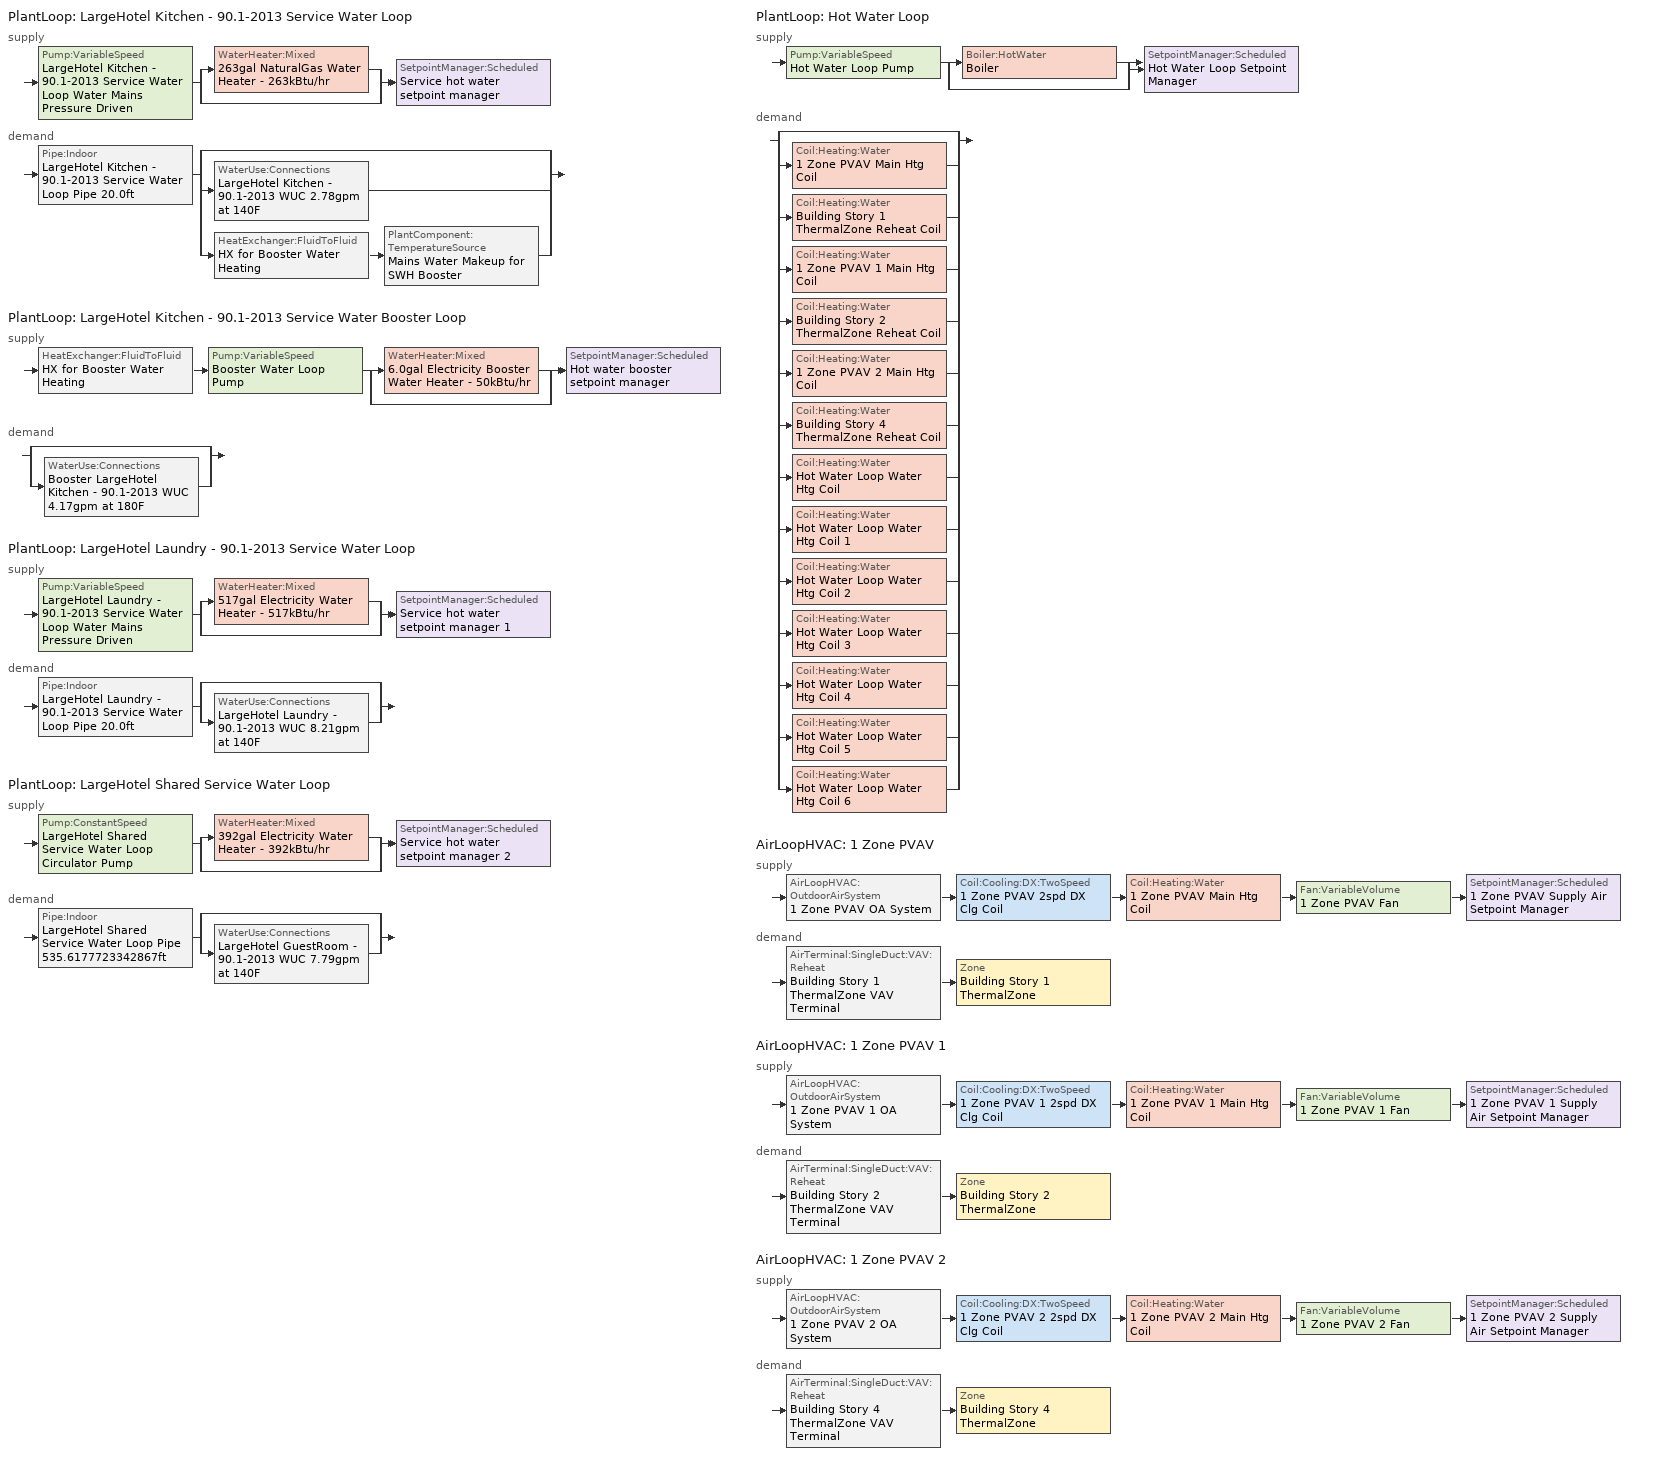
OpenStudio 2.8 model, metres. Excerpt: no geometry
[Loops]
PlantLoop 'LargeHotel Kitchen - 90.1-2013 Service Water Loop'
 supply: Pump:VariableSpeed 'LargeHotel Kitchen - 90.1-2013 Service Water Loop Water Mains Pressure Driven' > split
  | WaterHeater:Mixed '263gal NaturalGas Water Heater - 263kBtu/hr'
  | bypass
  join > SetpointManager:Scheduled 'Service hot water setpoint manager'
 demand: Pipe:Indoor 'LargeHotel Kitchen - 90.1-2013 Service Water Loop Pipe 20.0ft' > split
  | bypass
  | WaterUse:Connections 'LargeHotel Kitchen - 90.1-2013 WUC 2.78gpm at 140F'
  | HeatExchanger:FluidToFluid 'HX for Booster Water Heating' > PlantComponent:TemperatureSource 'Mains Water Makeup for SWH Booster'
PlantLoop 'LargeHotel Kitchen - 90.1-2013 Service Water Booster Loop'
 supply: HeatExchanger:FluidToFluid 'HX for Booster Water Heating' > Pump:VariableSpeed 'Booster Water Loop Pump' > split
  | WaterHeater:Mixed '6.0gal Electricity Booster Water Heater - 50kBtu/hr'
  | bypass
  join > SetpointManager:Scheduled 'Hot water booster setpoint manager'
 demand: split
  | bypass
  | WaterUse:Connections 'Booster LargeHotel Kitchen - 90.1-2013 WUC 4.17gpm at 180F'
PlantLoop 'LargeHotel Laundry - 90.1-2013 Service Water Loop'
 supply: Pump:VariableSpeed 'LargeHotel Laundry - 90.1-2013 Service Water Loop Water Mains Pressure Driven' > split
  | WaterHeater:Mixed '517gal Electricity Water Heater - 517kBtu/hr'
  | bypass
  join > SetpointManager:Scheduled 'Service hot water setpoint manager 1'
 demand: Pipe:Indoor 'LargeHotel Laundry - 90.1-2013 Service Water Loop Pipe 20.0ft' > split
  | bypass
  | WaterUse:Connections 'LargeHotel Laundry - 90.1-2013 WUC 8.21gpm at 140F'
PlantLoop 'LargeHotel Shared Service Water Loop'
 supply: Pump:ConstantSpeed 'LargeHotel Shared Service Water Loop Circulator Pump' > split
  | WaterHeater:Mixed '392gal Electricity Water Heater - 392kBtu/hr'
  | bypass
  join > SetpointManager:Scheduled 'Service hot water setpoint manager 2'
 demand: Pipe:Indoor 'LargeHotel Shared Service Water Loop Pipe 535.6177723342867ft' > split
  | bypass
  | WaterUse:Connections 'LargeHotel GuestRoom - 90.1-2013 WUC 7.79gpm at 140F'
PlantLoop 'Hot Water Loop'
 supply: Pump:VariableSpeed 'Hot Water Loop Pump' > split
  | Boiler:HotWater 'Boiler'
  | bypass
  join > SetpointManager:Scheduled 'Hot Water Loop Setpoint Manager'
 demand: split
  | bypass
  | Coil:Heating:Water '1 Zone PVAV Main Htg Coil'
  | Coil:Heating:Water 'Building Story 1 ThermalZone Reheat Coil'
  | Coil:Heating:Water '1 Zone PVAV 1 Main Htg Coil'
  | Coil:Heating:Water 'Building Story 2 ThermalZone Reheat Coil'
  | Coil:Heating:Water '1 Zone PVAV 2 Main Htg Coil'
  | Coil:Heating:Water 'Building Story 4 ThermalZone Reheat Coil'
  | Coil:Heating:Water 'Hot Water Loop Water Htg Coil'
  | Coil:Heating:Water 'Hot Water Loop Water Htg Coil 1'
  | Coil:Heating:Water 'Hot Water Loop Water Htg Coil 2'
  | Coil:Heating:Water 'Hot Water Loop Water Htg Coil 3'
  | Coil:Heating:Water 'Hot Water Loop Water Htg Coil 4'
  | Coil:Heating:Water 'Hot Water Loop Water Htg Coil 5'
  | Coil:Heating:Water 'Hot Water Loop Water Htg Coil 6'
AirLoopHVAC '1 Zone PVAV'
 supply: AirLoopHVAC:OutdoorAirSystem '1 Zone PVAV OA System' > Coil:Cooling:DX:TwoSpeed '1 Zone PVAV 2spd DX Clg Coil' > Coil:Heating:Water '1 Zone PVAV Main Htg Coil' > Fan:VariableVolume '1 Zone PVAV Fan' > SetpointManager:Scheduled '1 Zone PVAV Supply Air Setpoint Manager'
 demand: AirTerminal:SingleDuct:VAV:Reheat 'Building Story 1 ThermalZone VAV Terminal' > Zone 'Building Story 1 ThermalZone'
AirLoopHVAC '1 Zone PVAV 1'
 supply: AirLoopHVAC:OutdoorAirSystem '1 Zone PVAV 1 OA System' > Coil:Cooling:DX:TwoSpeed '1 Zone PVAV 1 2spd DX Clg Coil' > Coil:Heating:Water '1 Zone PVAV 1 Main Htg Coil' > Fan:VariableVolume '1 Zone PVAV 1 Fan' > SetpointManager:Scheduled '1 Zone PVAV 1 Supply Air Setpoint Manager'
 demand: AirTerminal:SingleDuct:VAV:Reheat 'Building Story 2 ThermalZone VAV Terminal' > Zone 'Building Story 2 ThermalZone'
AirLoopHVAC '1 Zone PVAV 2'
 supply: AirLoopHVAC:OutdoorAirSystem '1 Zone PVAV 2 OA System' > Coil:Cooling:DX:TwoSpeed '1 Zone PVAV 2 2spd DX Clg Coil' > Coil:Heating:Water '1 Zone PVAV 2 Main Htg Coil' > Fan:VariableVolume '1 Zone PVAV 2 Fan' > SetpointManager:Scheduled '1 Zone PVAV 2 Supply Air Setpoint Manager'
 demand: AirTerminal:SingleDuct:VAV:Reheat 'Building Story 4 ThermalZone VAV Terminal' > Zone 'Building Story 4 ThermalZone'
[Construction]
Uninsulated copper pipe 0.75in type L: Copper pipe 0.75in type L
Uninsulated copper pipe 0.75in type L 1: Copper pipe 0.75in type L 1
Uninsulated copper pipe 0.75in type L 2: Copper pipe 0.75in type L 2
[Material] Roughness=Smooth; Thickness {m}=0.001143; Conductivity {W/m-K}=386; Density {kg/m3}=8906.27; Specific Heat {J/kg-K}=385.1856; Thermal Absorptance=0.9; Solar Absorptance=0.7; Visible Absorptance=0.7
Copper pipe 0.75in type L; Copper pipe 0.75in type L 1; Copper pipe 0.75in type L 2
[WaterUse:Connections]
Name | Water Use Equipment Name 1
LargeHotel GuestRoom - 90.1-2013 WUC 7.79gpm at 140F | LargeHotel GuestRoom - 90.1-2013 Service Water Use 7.79gpm at 140F
Booster LargeHotel Kitchen - 90.1-2013 WUC 4.17gpm at 180F | Booster LargeHotel Kitchen - 90.1-2013 Service Water Use 4.17gpm at 180F
LargeHotel Kitchen - 90.1-2013 WUC 2.78gpm at 140F | LargeHotel Kitchen - 90.1-2013 Service Water Use 2.78gpm at 140F
LargeHotel Laundry - 90.1-2013 WUC 8.21gpm at 140F | LargeHotel Laundry - 90.1-2013 Service Water Use 8.21gpm at 140F
[WaterUse:Equipment:Definition] Sensible Fraction Schedule=Fraction Sensible - 0.2; Latent Fraction Schedule=Fraction Latent - 0.05
Name | Peak Flow Rate {m3/s} | Target Temperature Schedule
LargeHotel GuestRoom - 90.1-2013 Service Water Use Def 7.79gpm | 0.000491232 | Mixed Water At Faucet Temp - 140F
Booster LargeHotel Kitchen - 90.1-2013 Service Water Use Def 4.17gpm | 0.000262959 | Mixed Water At Faucet Temp - 180F
LargeHotel Kitchen - 90.1-2013 Service Water Use Def 2.78gpm | 0.000175306 | Mixed Water At Faucet Temp - 140F 1
LargeHotel Laundry - 90.1-2013 Service Water Use Def 8.21gpm | 0.000517976 | Mixed Water At Faucet Temp - 140F 2
[WaterUse:Equipment]
Name | Water Use Equipment Definition | Flow Rate Fraction Schedule
LargeHotel GuestRoom - 90.1-2013 Service Water Use 7.79gpm at 140F | LargeHotel GuestRoom - 90.1-2013 Service Water Use Def 7.79gpm | HotelLarge GuestRoom_SWH_Sch
Booster LargeHotel Kitchen - 90.1-2013 Service Water Use 4.17gpm at 180F | Booster LargeHotel Kitchen - 90.1-2013 Service Water Use Def 4.17gpm | HotelLarge BLDG_SWH_SCH
LargeHotel Kitchen - 90.1-2013 Service Water Use 2.78gpm at 140F | LargeHotel Kitchen - 90.1-2013 Service Water Use Def 2.78gpm | HotelLarge BLDG_SWH_SCH
LargeHotel Laundry - 90.1-2013 Service Water Use 8.21gpm at 140F | LargeHotel Laundry - 90.1-2013 Service Water Use Def 8.21gpm | HotelLarge LaundryRoom_SWH_Sch_Post2004
[PlantLoop] Glycol Concentration=0; Plant Loop Volume {m3}=Autocalculate; Load Distribution Scheme=Optimal
LargeHotel Kitchen - 90.1-2013 Service Water Loop; LargeHotel Laundry - 90.1-2013 Service Water Loop; LargeHotel Shared Service Water Loop: Maximum Loop Temperature {C}=60; Minimum Loop Temperature {C}=10
LargeHotel Kitchen - 90.1-2013 Service Water Booster Loop: 
Hot Water Loop: Minimum Loop Temperature {C}=10; Fluid Type=Water
[Sizing:Plant] Loop Type=Heating; Sizing Option=NonCoincident; Zone Timesteps in Averaging Window=1; Coincident Sizing Factor Mode=None
Name | Design Loop Exit Temperature {C} | Loop Design Temperature Difference {deltaC}
LargeHotel Kitchen - 90.1-2013 Service Water Loop; LargeHotel Laundry - 90.1-2013 Service Water Loop; LargeHotel Shared Service Water Loop | 60 | 5
LargeHotel Kitchen - 90.1-2013 Service Water Booster Loop | 82.2222 | 5
Hot Water Loop | 82.2222 | 11.1111
[SetpointManager:Scheduled] Control Variable=Temperature
Name | Schedule | Setpoint Node or NodeList
Service hot water setpoint manager | Service Water Loop Temp - 140F | LargeHotel Kitchen - 90.1-2013 Service Water Loop Supply Outlet Node
Hot water booster setpoint manager | Service Water Booster Temp - 180.00000000000006F | LargeHotel Kitchen - 90.1-2013 Service Water Booster Loop Supply Outlet Node
Service hot water setpoint manager 1 | Service Water Loop Temp - 140F 1 | LargeHotel Laundry - 90.1-2013 Service Water Loop Supply Outlet Node
Service hot water setpoint manager 2 | Service Water Loop Temp - 140F 2 | LargeHotel Shared Service Water Loop Supply Outlet Node
Hot Water Loop Setpoint Manager | Hot Water Loop Temp - 180F | Hot Water Loop Supply Outlet Node
1 Zone PVAV Supply Air Setpoint Manager | Supply Air Temp - 55.0F | 1 Zone PVAV Supply Outlet Node
1 Zone PVAV 1 Supply Air Setpoint Manager | Supply Air Temp - 55.0F 1 | 1 Zone PVAV 1 Supply Outlet Node
1 Zone PVAV 2 Supply Air Setpoint Manager | Supply Air Temp - 55.0F 2 | 1 Zone PVAV 2 Supply Outlet Node
[Pump:VariableSpeed] Skin Loss Radiative Fraction=0.5; Design Power Sizing Method=PowerPerFlowPerPressure; Design Electric Power per Unit Flow Rate {W/(m3/s)}=348701.1; Design Shaft Power per Unit Flow Rate per Unit Head {W-s/m3-Pa}=1.28205; Design Minimum Flow Rate Fraction=0
Name | Rated Pump Head {Pa} | Motor Efficiency | Pump Control Type | Rated Power Consumption {W} | Minimum Flow Rate {m3/s}
LargeHotel Kitchen - 90.1-2013 Service Water Loop Water Mains Pressure Driven; LargeHotel Laundry - 90.1-2013 Service Water Loop Water Mains Pressure Driven | 0.001 | 1 | Continuous
Booster Water Loop Pump | 0 | 1 | Continuous | 0 | 0
Hot Water Loop Pump | 179344 | 0.9 | Intermittent
[WaterHeater:Mixed] Deadband Temperature Difference {deltaC}=2; Heater Control Type=Cycle; Off Cycle Parasitic Fuel Consumption Rate {W}=0; Off Cycle Parasitic Heat Fraction to Tank=0.8; On Cycle Parasitic Fuel Consumption Rate {W}=0; Ambient Temperature Indicator=Schedule; Use Side Effectiveness=1; Source Side Effectiveness=1; Use Side Design Flow Rate {m3/s}=autosize; Source Side Design Flow Rate {m3/s}=autosize; Indirect Water Heating Recovery Time {hr}=1.5; Source Side Flow Control Mode=IndirectHeatPrimarySetpoint
Name | Tank Volume {m3} | Setpoint Temperature Schedule | Maximum Temperature Limit {C} | Heater Maximum Capacity {W} | Heater Fuel Type | Heater Thermal Efficiency | Off Cycle Parasitic Fuel Type | On Cycle Parasitic Fuel Type | Ambient Temperature Schedule | Off Cycle Loss Coefficient to Ambient Temperature {W/K} | On Cycle Loss Coefficient to Ambient Temperature {W/K}
263gal NaturalGas Water Heater - 263kBtu/hr | 0.993983 | Service Water Loop Temp - 140F | 60 | 76955.4 | NaturalGas | 0.78 | NaturalGas | NaturalGas | Water Heater Ambient Temp Schedule - 71.6f | 6 | 6
6.0gal Electricity Booster Water Heater - 50kBtu/hr | 0.0227125 | Service Water Booster Temp - 180.00000000000006F | 82.2222 | 14775.4 | Electricity | 1 | Electricity | Electricity | Water Heater Ambient Temp Schedule - 71.6 | 1.053 | 1.053
517gal Electricity Water Heater - 517kBtu/hr | 1.95795 | Service Water Loop Temp - 140F 1 | 60 | 151587 | Electricity | 1 | Electricity | Electricity | Water Heater Ambient Temp Schedule - 71.6f 1 | 1.053 | 1.053
392gal Electricity Water Heater - 392kBtu/hr | 1.48549 | Service Water Loop Temp - 140F 2 | 60 | 115008 | Electricity | 1 | Electricity | Electricity | Water Heater Ambient Temp Schedule - 71.6f 2 | 1.053 | 1.053
[Pipe:Indoor] Environment Type=Schedule; Pipe Inside Diameter {m}=0.019939
Name | Construction | Ambient Temperature Schedule | Ambient Air Velocity Schedule | Pipe Length {m}
LargeHotel Kitchen - 90.1-2013 Service Water Loop Pipe 20.0ft | Uninsulated copper pipe 0.75in type L | LargeHotel Kitchen - 90.1-2013 Service Water Loop Piping Air Temp - 70F | LargeHotel Kitchen - 90.1-2013 Service Water Loop Piping Air Velocity - 0.67mph | 6.096
LargeHotel Laundry - 90.1-2013 Service Water Loop Pipe 20.0ft | Uninsulated copper pipe 0.75in type L 1 | LargeHotel Laundry - 90.1-2013 Service Water Loop Piping Air Temp - 70F | LargeHotel Laundry - 90.1-2013 Service Water Loop Piping Air Velocity - 0.67mph | 6.096
LargeHotel Shared Service Water Loop Pipe 535.6177723342867ft | Uninsulated copper pipe 0.75in type L 2 | LargeHotel Shared Service Water Loop Piping Air Temp - 70F | LargeHotel Shared Service Water Loop Piping Air Velocity - 0.67mph | 163.256
[HeatExchanger:FluidToFluid]
HX for Booster Water Heating: Loop Demand Side Design Flow Rate {m3/s}=autosize; Loop Supply Side Design Flow Rate {m3/s}=autosize; Heat Exchange Model Type=Ideal; Heat Exchanger U-Factor Times Area Value {W/K}=autosize; Control Type=UncontrolledOn; Minimum Temperature Difference to Activate Heat Exchanger {deltaC}=0.01; Heat Transfer Metering End Use Type=LoopToLoop; Component Override Cooling Control Temperature Mode=Loop; Sizing Factor=1; Operation Minimum Temperature Limit {C}=0; Operation Maximum Temperature Limit {C}=100
[PlantComponent:TemperatureSource]
Mains Water Makeup for SWH Booster: Design Volume Flow Rate {m3/s}=autosize; Temperature Specification Type=Scheduled; Source Temperature {C}=8; Source Temperature Schedule=Mains Water Temperature
[EnergyManagementSystem:Sensor]
Mains_Water_Temp_Sen: Output Variable or Output Meter Index Key=Environment; Output Variable or Output Meter=Site Mains Water Temperature
[EnergyManagementSystem:Actuator]
Mains_Water_Temp_Act: Actuated Component=Mains Water Temperature; Actuated Component Type=Schedule:Constant; Actuated Component Control Type=Schedule Value
[EnergyManagementSystem:Program]
Mains_Water_Prg: SET Mains_Water_Temp_Act = Mains_Water_Temp_Sen
[EnergyManagementSystem:ProgramCallingManager]
Mains_Water_Prg_Mgr: BeginTimestepBeforePredictor; Mains_Water_Prg
[Pump:ConstantSpeed]
LargeHotel Shared Service Water Loop Circulator Pump: Rated Flow Rate {m3/s}=autosize; Rated Pump Head {Pa}=29890.7; Rated Power Consumption {W}=autosize; Motor Efficiency=0.3; Fraction of Motor Inefficiencies to Fluid Stream=0; Pump Control Type=Intermittent; Design Power Sizing Method=PowerPerFlowPerPressure; Design Electric Power per Unit Flow Rate {W/(m3/s)}=348701.1; Design Shaft Power per Unit Flow Rate per Unit Head {W-s/m3-Pa}=1.28205
[Sizing:Zone] Zone Cooling Design Supply Air Temperature Input Method=SupplyAirTemperature; Zone Cooling Design Supply Air Temperature Difference {deltaC}=11.11; Zone Heating Design Supply Air Temperature Input Method=SupplyAirTemperature; Zone Heating Design Supply Air Temperature {C}=50; Zone Heating Design Supply Air Temperature Difference {deltaC}=11.11; Zone Heating Design Supply Air Humidity Ratio {kg-H2O/kg-air}=0.008; Cooling Design Air Flow Method=DesignDay; Heating Design Air Flow Method=DesignDay; Account for Dedicated Outdoor Air System=No; Dedicated Outdoor Air System Control Strategy=NeutralSupplyAir; Dedicated Outdoor Air Low Setpoint Temperature for Design {C}=autosize; Dedicated Outdoor Air High Setpoint Temperature for Design {C}=autosize
Name | Zone Cooling Design Supply Air Temperature {C} | Zone Cooling Design Supply Air Humidity Ratio {kg-H2O/kg-air}
Building Story 1 ThermalZone; Building Story 2 ThermalZone; Building Story 4 ThermalZone | 12.7778 | 0.0085
Building Story 3 ThermalZone; Building Story 5 ThermalZone; Building Story 6 ThermalZone; Building Story 7 ThermalZone; Building Story 8 ThermalZone; Building Story 9 ThermalZone; Building Story 10 ThermalZone | 13.8889 | 0.008
[Zone equipment]
Building Story 1 ThermalZone: Building Story 1 ThermalZone VAV Terminal
Building Story 2 ThermalZone: Building Story 2 ThermalZone VAV Terminal
Building Story 3 ThermalZone: Building Story 3 ThermalZone PTAC
Building Story 4 ThermalZone: Building Story 4 ThermalZone VAV Terminal
Building Story 5 ThermalZone: Building Story 5 ThermalZone PTAC
Building Story 6 ThermalZone: Building Story 6 ThermalZone PTAC
Building Story 7 ThermalZone: Building Story 7 ThermalZone PTAC
Building Story 8 ThermalZone: Building Story 8 ThermalZone PTAC
Building Story 9 ThermalZone: Building Story 9 ThermalZone PTAC
Building Story 10 ThermalZone: Building Story 10 ThermalZone PTAC
[Boiler:HotWater]
Boiler: Fuel Type=NaturalGas; Nominal Thermal Efficiency=0.78; Efficiency Curve Temperature Evaluation Variable=LeavingBoiler; Design Water Outlet Temperature {C}=82.2222; Minimum Part Load Ratio=0; Maximum Part Load Ratio=1.2; Optimum Part Load Ratio=1; Water Outlet Upper Temperature Limit {C}=95; Boiler Flow Mode=LeavingSetpointModulated; Parasitic Electric Load {W}=0; Sizing Factor=1
[AirLoopHVAC] Availability Schedule=Always On Discrete; Design Supply Air Flow Rate {m3/s}=AutoSize
1 Zone PVAV; 1 Zone PVAV 1; 1 Zone PVAV 2
[Sizing:System] Type of Load to Size On=Sensible; Design Outdoor Air Flow Rate {m3/s}=Autosize; Central Heating Maximum System Air Flow Ratio=0.3; Preheat Design Temperature {C}=7.22222; Preheat Design Humidity Ratio {kg-H2O/kg-Air}=0.008; Precool Design Temperature {C}=12.7778; Precool Design Humidity Ratio {kg-H2O/kg-Air}=0.008; Central Cooling Design Supply Air Temperature {C}=12.7778; Central Heating Design Supply Air Temperature {C}=12.7778; Sizing Option=Coincident; 100% Outdoor Air in Cooling=No; 100% Outdoor Air in Heating=No; Central Cooling Design Supply Air Humidity Ratio {kg-H2O/kg-Air}=0.0085; Central Heating Design Supply Air Humidity Ratio {kg-H2O/kg-Air}=0.008; Cooling Design Air Flow Method=DesignDay; Cooling Design Air Flow Rate {m3/s}=0; Heating Design Air Flow Method=DesignDay; Heating Design Air Flow Rate {m3/s}=0; System Outdoor Air Method=ZoneSum; Zone Maximum Outdoor Air Fraction=1; Cooling Supply Air Flow Rate Per Floor Area {m3/s-m2}=0.00996765; Cooling Fraction of Autosized Cooling Supply Air Flow Rate=1; Cooling Supply Air Flow Rate Per Unit Cooling Capacity {m3/s-W}=3.94755e-05; Heating Supply Air Flow Rate Per Floor Area {m3/s-m2}=0.00996765; Heating Fraction of Autosized Heating Supply Air Flow Rate=1; Heating Fraction of Autosized Cooling Supply Air Flow Rate=1; Heating Supply Air Flow Rate Per Unit Heating Capacity {m3/s-W}=3.15882e-05; Cooling Design Capacity Method=CoolingDesignCapacity; Cooling Design Capacity {W}=autosize; Cooling Design Capacity Per Floor Area {W/m2}=234.7; Fraction of Autosized Cooling Design Capacity=1; Heating Design Capacity Method=HeatingDesignCapacity; Heating Design Capacity {W}=autosize; Heating Design Capacity Per Floor Area {W/m2}=157; Fraction of Autosized Heating Design Capacity=1; Central Cooling Capacity Control Method=OnOff
1 Zone PVAV; 1 Zone PVAV 1; 1 Zone PVAV 2
[Fan:VariableVolume] Availability Schedule=Always On Discrete; Fan Total Efficiency=0.6045; Pressure Rise {Pa}=1017.592; Maximum Flow Rate {m3/s}=Autosize; Fan Power Minimum Flow Rate Input Method=FixedFlowRate; Fan Power Minimum Flow Fraction=0; Fan Power Minimum Air Flow Rate {m3/s}=0; Motor Efficiency=0.93; Motor In Airstream Fraction=1; Fan Power Coefficient 1=0.0407599; Fan Power Coefficient 2=0.088045; Fan Power Coefficient 3=-0.0729261; Fan Power Coefficient 4=0.94374; Fan Power Coefficient 5=0
1 Zone PVAV Fan; 1 Zone PVAV 1 Fan; 1 Zone PVAV 2 Fan
[Coil:Heating:Water] Availability Schedule=Always On Discrete; Rated Inlet Water Temperature {C}=82.2222; Rated Outlet Water Temperature {C}=71.1111
Name | Rated Inlet Air Temperature {C} | Rated Outlet Air Temperature {C}
1 Zone PVAV Main Htg Coil; 1 Zone PVAV 1 Main Htg Coil; 1 Zone PVAV 2 Main Htg Coil | 7.22222 | 12.7778
Building Story 1 ThermalZone Reheat Coil; Building Story 2 ThermalZone Reheat Coil; Building Story 4 ThermalZone Reheat Coil | 12.7778 | 50
Hot Water Loop Water Htg Coil; Hot Water Loop Water Htg Coil 1; Hot Water Loop Water Htg Coil 2; Hot Water Loop Water Htg Coil 3; Hot Water Loop Water Htg Coil 4; Hot Water Loop Water Htg Coil 5; Hot Water Loop Water Htg Coil 6 | 16.6 | 32.2
[Controller:WaterCoil] Action=Normal; Controller Convergence Tolerance {deltaC}=0.1; Minimum Actuated Flow {m3/s}=0
Name | Water Coil
1 Zone PVAV Main Htg Coil Controller | 1 Zone PVAV Main Htg Coil
Building Story 1 ThermalZone Reheat Coil Controller | Building Story 1 ThermalZone Reheat Coil
1 Zone PVAV 1 Main Htg Coil Controller | 1 Zone PVAV 1 Main Htg Coil
Building Story 2 ThermalZone Reheat Coil Controller | Building Story 2 ThermalZone Reheat Coil
1 Zone PVAV 2 Main Htg Coil Controller | 1 Zone PVAV 2 Main Htg Coil
Building Story 4 ThermalZone Reheat Coil Controller | Building Story 4 ThermalZone Reheat Coil
Hot Water Loop Water Htg Coil Controller | Hot Water Loop Water Htg Coil
Hot Water Loop Water Htg Coil 1 Controller | Hot Water Loop Water Htg Coil 1
Hot Water Loop Water Htg Coil 2 Controller | Hot Water Loop Water Htg Coil 2
Hot Water Loop Water Htg Coil 3 Controller | Hot Water Loop Water Htg Coil 3
Hot Water Loop Water Htg Coil 4 Controller | Hot Water Loop Water Htg Coil 4
Hot Water Loop Water Htg Coil 5 Controller | Hot Water Loop Water Htg Coil 5
Hot Water Loop Water Htg Coil 6 Controller | Hot Water Loop Water Htg Coil 6
[Coil:Cooling:DX:TwoSpeed] Availability Schedule=Always On Discrete; Rated High Speed Total Cooling Capacity {W}=Autosize; Rated High Speed Sensible Heat Ratio=Autosize; Rated High Speed COP {W/W}=3; Rated High Speed Air Flow Rate {m3/s}=Autosize; Rated Low Speed Total Cooling Capacity {W}=Autosize; Rated Low Speed Sensible Heat Ratio=0.69; Rated Low Speed COP {W/W}=3; Condenser Type=AirCooled; High Speed Evaporative Condenser Effectiveness=0; High Speed Evaporative Condenser Air Flow Rate {m3/s}=Autosize; High Speed Evaporative Condenser Pump Rated Power Consumption {W}=Autosize; Low Speed Evaporative Condenser Effectiveness=0; Low Speed Evaporative Condenser Air Flow Rate {m3/s}=Autosize; Low Speed Evaporative Condenser Pump Rated Power Consumption {W}=Autosize; Basin Heater Capacity {W/K}=10; Basin Heater Setpoint Temperature {C}=2
Name | Total Cooling Capacity Function of Temperature Curve | Total Cooling Capacity Function of Flow Fraction Curve | Energy Input Ratio Function of Temperature Curve | Energy Input Ratio Function of Flow Fraction Curve | Part Load Fraction Correlation Curve | Low Speed Total Cooling Capacity Function of Temperature Curve | Low Speed Energy Input Ratio Function of Temperature Curve
1 Zone PVAV 2spd DX Clg Coil | Curve Biquadratic 1 | Curve Quadratic 1 | Curve Biquadratic 2 | Curve Quadratic 2 | Curve Quadratic 3 | Curve Biquadratic 3 | Curve Biquadratic 4
1 Zone PVAV 1 2spd DX Clg Coil | Curve Biquadratic 5 | Curve Quadratic 4 | Curve Biquadratic 6 | Curve Quadratic 5 | Curve Quadratic 6 | Curve Biquadratic 7 | Curve Biquadratic 8
1 Zone PVAV 2 2spd DX Clg Coil | Curve Biquadratic 9 | Curve Quadratic 7 | Curve Biquadratic 10 | Curve Quadratic 8 | Curve Quadratic 9 | Curve Biquadratic 11 | Curve Biquadratic 12
[Controller:OutdoorAir] Minimum Outdoor Air Flow Rate {m3/s}=autosize; Maximum Outdoor Air Flow Rate {m3/s}=Autosize; Economizer Control Type=NoEconomizer; Economizer Control Action Type=ModulateFlow; Economizer Maximum Limit Dry-Bulb Temperature {C}=28; Economizer Maximum Limit Enthalpy {J/kg}=64000; Lockout Type=NoLockout; Minimum Limit Type=FixedMinimum; Minimum Outdoor Air Schedule=Always On Discrete; High Humidity Control=No; Heat Recovery Bypass Control Type=BypassWhenWithinEconomizerLimits
Name | Controller Mechanical Ventilation
Controller Outdoor Air 1 | 1 Zone PVAV Ventilation Controller
Controller Outdoor Air 2 | 1 Zone PVAV 1 Ventilation Controller
Controller Outdoor Air 3 | 1 Zone PVAV 2 Ventilation Controller
[Controller:MechanicalVentilation] Availability Schedule=Always On Discrete; System Outdoor Air Method=ZoneSum
1 Zone PVAV Ventilation Controller; 1 Zone PVAV 1 Ventilation Controller; 1 Zone PVAV 2 Ventilation Controller
[AirLoopHVAC:OutdoorAirSystem]
Name | Controller
1 Zone PVAV OA System | Controller Outdoor Air 1
1 Zone PVAV 1 OA System | Controller Outdoor Air 2
1 Zone PVAV 2 OA System | Controller Outdoor Air 3
[AvailabilityManager:NightCycle] Control Type=CycleOnAny; Thermostat Tolerance {deltaC}=1; Cycling Run Time {s}=1800
Availability Manager Night Cycle 1; Availability Manager Night Cycle 2; Availability Manager Night Cycle 3
[AirTerminal:SingleDuct:VAV:Reheat] Availability Schedule=Always On Discrete; Maximum Air Flow Rate {m3/s}=AutoSize; Zone Minimum Air Flow Input Method=Constant; Constant Minimum Air Flow Fraction=0.7; Fixed Minimum Air Flow Rate {m3/s}=0; Maximum Hot Water or Steam Flow Rate {m3/s}=AutoSize; Minimum Hot Water or Steam Flow Rate {m3/s}=0; Convergence Tolerance=0.001; Damper Heating Action=ReverseWithLimits; Maximum Flow per Zone Floor Area During Reheat {m3/s-m2}=AutoSize; Maximum Flow Fraction During Reheat=AutoSize; Maximum Reheat Air Temperature {C}=50; Control For Outdoor Air=No
Name | Reheat Coil
Building Story 1 ThermalZone VAV Terminal | Building Story 1 ThermalZone Reheat Coil
Building Story 2 ThermalZone VAV Terminal | Building Story 2 ThermalZone Reheat Coil
Building Story 4 ThermalZone VAV Terminal | Building Story 4 ThermalZone Reheat Coil
[Fan:ConstantVolume] Availability Schedule=Always On Discrete; Fan Total Efficiency=0.52; Pressure Rise {Pa}=331.288; Maximum Flow Rate {m3/s}=AutoSize; Motor Efficiency=0.8; Motor In Airstream Fraction=1
Building Story 10 ThermalZone PTAC Fan; Building Story 3 ThermalZone PTAC Fan; Building Story 5 ThermalZone PTAC Fan; Building Story 6 ThermalZone PTAC Fan; Building Story 7 ThermalZone PTAC Fan; Building Story 8 ThermalZone PTAC Fan; Building Story 9 ThermalZone PTAC Fan
[Coil:Cooling:DX:SingleSpeed] Availability Schedule=Always On Discrete; Rated Total Cooling Capacity {W}=autosize; Rated Sensible Heat Ratio=autosize; Rated COP {W/W}=3; Rated Air Flow Rate {m3/s}=autosize; Rated Evaporator Fan Power Per Volume Flow Rate {W/(m3/s)}=773.3; Condenser Type=AirCooled; Evaporative Condenser Effectiveness=0; Evaporative Condenser Air Flow Rate {m3/s}=Autosize; Evaporative Condenser Pump Rated Power Consumption {W}=Autosize; Crankcase Heater Capacity {W}=0; Maximum Outdoor Dry-Bulb Temperature for Crankcase Heater Operation {C}=0; Basin Heater Capacity {W/K}=0; Basin Heater Setpoint Temperature {C}=10
Name | Total Cooling Capacity Function of Temperature Curve | Total Cooling Capacity Function of Flow Fraction Curve | Energy Input Ratio Function of Temperature Curve | Energy Input Ratio Function of Flow Fraction Curve | Part Load Fraction Correlation Curve
Building Story 10 ThermalZone PTAC 1spd DX AC Clg Coil | Curve Biquadratic 15 | Curve Quadratic 13 | Curve Biquadratic 16 | Curve Quadratic 14 | Curve Quadratic 15
Building Story 3 ThermalZone PTAC 1spd DX AC Clg Coil | Curve Biquadratic 19 | Curve Quadratic 19 | Curve Biquadratic 20 | Curve Quadratic 20 | Curve Quadratic 21
Building Story 5 ThermalZone PTAC 1spd DX AC Clg Coil | Curve Biquadratic 23 | Curve Quadratic 25 | Curve Biquadratic 24 | Curve Quadratic 26 | Curve Quadratic 27
Building Story 6 ThermalZone PTAC 1spd DX AC Clg Coil | Curve Biquadratic 27 | Curve Quadratic 31 | Curve Biquadratic 28 | Curve Quadratic 32 | Curve Quadratic 33
Building Story 7 ThermalZone PTAC 1spd DX AC Clg Coil | Curve Biquadratic 31 | Curve Quadratic 37 | Curve Biquadratic 32 | Curve Quadratic 38 | Curve Quadratic 39
Building Story 8 ThermalZone PTAC 1spd DX AC Clg Coil | Curve Biquadratic 35 | Curve Quadratic 43 | Curve Biquadratic 36 | Curve Quadratic 44 | Curve Quadratic 45
Building Story 9 ThermalZone PTAC 1spd DX AC Clg Coil | Curve Biquadratic 39 | Curve Quadratic 49 | Curve Biquadratic 40 | Curve Quadratic 50 | Curve Quadratic 51
[ZoneHVAC:PackagedTerminalAirConditioner] Availability Schedule=Always On Discrete; Supply Air Flow Rate During Cooling Operation {m3/s}=Autosize; Supply Air Flow Rate During Heating Operation {m3/s}=Autosize; Supply Air Flow Rate When No Cooling or Heating is Needed {m3/s}=Autosize; Outdoor Air Flow Rate During Cooling Operation {m3/s}=Autosize; Outdoor Air Flow Rate During Heating Operation {m3/s}=Autosize; Outdoor Air Flow Rate When No Cooling or Heating is Needed {m3/s}=Autosize; Fan Placement=DrawThrough; Supply Air Fan Operating Mode Schedule=Always On Discrete
Name | Supply Air Fan | Heating Coil | Cooling Coil
Building Story 10 ThermalZone PTAC | Building Story 10 ThermalZone PTAC Fan | Hot Water Loop Water Htg Coil | Building Story 10 ThermalZone PTAC 1spd DX AC Clg Coil
Building Story 3 ThermalZone PTAC | Building Story 3 ThermalZone PTAC Fan | Hot Water Loop Water Htg Coil 1 | Building Story 3 ThermalZone PTAC 1spd DX AC Clg Coil
Building Story 5 ThermalZone PTAC | Building Story 5 ThermalZone PTAC Fan | Hot Water Loop Water Htg Coil 2 | Building Story 5 ThermalZone PTAC 1spd DX AC Clg Coil
Building Story 6 ThermalZone PTAC | Building Story 6 ThermalZone PTAC Fan | Hot Water Loop Water Htg Coil 3 | Building Story 6 ThermalZone PTAC 1spd DX AC Clg Coil
Building Story 7 ThermalZone PTAC | Building Story 7 ThermalZone PTAC Fan | Hot Water Loop Water Htg Coil 4 | Building Story 7 ThermalZone PTAC 1spd DX AC Clg Coil
Building Story 8 ThermalZone PTAC | Building Story 8 ThermalZone PTAC Fan | Hot Water Loop Water Htg Coil 5 | Building Story 8 ThermalZone PTAC 1spd DX AC Clg Coil
Building Story 9 ThermalZone PTAC | Building Story 9 ThermalZone PTAC Fan | Hot Water Loop Water Htg Coil 6 | Building Story 9 ThermalZone PTAC 1spd DX AC Clg Coil
[Schedule:Ruleset]
HotelLarge GuestRoom_SWH_Sch: Default Day Schedule=HotelLarge GuestRoom_SWH_Sch Default; Summer Design Day Schedule=HotelLarge GuestRoom_SWH_Sch Summer Design Day; Winter Design Day Schedule=HotelLarge GuestRoom_SWH_Sch Winter Design Day
Fraction Sensible - 0.2: Default Day Schedule=Fraction Sensible - 0.2 Default
Fraction Latent - 0.05: Default Day Schedule=Fraction Latent - 0.05 Default
Mixed Water At Faucet Temp - 140F: Default Day Schedule=Mixed Water At Faucet Temp - 140F Default
HotelLarge BLDG_SWH_SCH: Default Day Schedule=HotelLarge BLDG_SWH_SCH Default; Summer Design Day Schedule=HotelLarge BLDG_SWH_SCH Summer Design Day; Winter Design Day Schedule=HotelLarge BLDG_SWH_SCH Winter Design Day
Mixed Water At Faucet Temp - 180F: Default Day Schedule=Mixed Water At Faucet Temp - 180F Default
Mixed Water At Faucet Temp - 140F 1: Default Day Schedule=Mixed Water At Faucet Temp - 140F Default 1
Service Water Loop Temp - 140F: Default Day Schedule=Service Water Loop Temp - 140F Default
Water Heater Ambient Temp Schedule - 71.6f: Default Day Schedule=Water Heater Ambient Temp Schedule - 71.6f Default
LargeHotel Kitchen - 90.1-2013 Service Water Loop Piping Air Temp - 70F: Default Day Schedule=LargeHotel Kitchen - 90.1-2013 Service Water Loop Piping Air Temp - 70F Default
LargeHotel Kitchen - 90.1-2013 Service Water Loop Piping Air Velocity - 0.67mph: Default Day Schedule=LargeHotel Kitchen - 90.1-2013 Service Water Loop Piping Air Velocity - 0.67mph Default
Service Water Booster Temp - 180.00000000000006F: Default Day Schedule=Service Water Booster Temp - 180.00000000000006F Default
Water Heater Ambient Temp Schedule - 71.6: Default Day Schedule=Water Heater Ambient Temp Schedule - 71.6 Default
HotelLarge LaundryRoom_SWH_Sch_Post2004: Default Day Schedule=HotelLarge LaundryRoom_SWH_Sch_Post2004 Default; Summer Design Day Schedule=HotelLarge LaundryRoom_SWH_Sch_Post2004 Summer Design Day; Winter Design Day Schedule=HotelLarge LaundryRoom_SWH_Sch_Post2004 Winter Design Day
Mixed Water At Faucet Temp - 140F 2: Default Day Schedule=Mixed Water At Faucet Temp - 140F Default 2
Service Water Loop Temp - 140F 1: Default Day Schedule=Service Water Loop Temp - 140F Default 1
Water Heater Ambient Temp Schedule - 71.6f 1: Default Day Schedule=Water Heater Ambient Temp Schedule - 71.6f Default 1
LargeHotel Laundry - 90.1-2013 Service Water Loop Piping Air Temp - 70F: Default Day Schedule=LargeHotel Laundry - 90.1-2013 Service Water Loop Piping Air Temp - 70F Default
LargeHotel Laundry - 90.1-2013 Service Water Loop Piping Air Velocity - 0.67mph: Default Day Schedule=LargeHotel Laundry - 90.1-2013 Service Water Loop Piping Air Velocity - 0.67mph Default
Service Water Loop Temp - 140F 2: Default Day Schedule=Service Water Loop Temp - 140F Default 2
Water Heater Ambient Temp Schedule - 71.6f 2: Default Day Schedule=Water Heater Ambient Temp Schedule - 71.6f Default 2
LargeHotel Shared Service Water Loop Piping Air Temp - 70F: Default Day Schedule=LargeHotel Shared Service Water Loop Piping Air Temp - 70F Default
LargeHotel Shared Service Water Loop Piping Air Velocity - 0.67mph: Default Day Schedule=LargeHotel Shared Service Water Loop Piping Air Velocity - 0.67mph Default
Hot Water Loop Temp - 180F: Default Day Schedule=Hot Water Loop Temp - 180F Default
Supply Air Temp - 55.0F: Default Day Schedule=Supply Air Temp - 55.0F Default
Supply Air Temp - 55.0F 1: Default Day Schedule=Supply Air Temp - 55.0F Default 1
Supply Air Temp - 55.0F 2: Default Day Schedule=Supply Air Temp - 55.0F Default 2
[Schedule:Day]
HotelLarge GuestRoom_SWH_Sch Default; HotelLarge GuestRoom_SWH_Sch Winter Design Day; HotelLarge GuestRoom_SWH_Sch Summer Design Day: 1, 0, 0.2, 4, 0, 0.15, 5, 0, 0.2, 6, 0, 0.25, 7, 0, 0.35, 8, 0, 0.6, 9, 0, 0.8, 10, 0, 0.55, 11, 0, 0.4, 12, 0, 0.3, 17, 0, 0.2, 18, 0, 0.25, 19, 0, 0.3, 22, 0, 0.4, 23, 0, 0.6, 24, 0, 0.35
HotelLarge GuestRoom_SWH_Sch Wkdy Day: 1, 0, 0.2, 4, 0, 0.15, 5, 0, 0.2, 6, 0, 0.35, 7, 0, 0.6, 8, 0, 0.8, 9, 0, 0.55, 10, 0, 0.4, 11, 0, 0.3, 17, 0, 0.2, 18, 0, 0.3, 19, 0, 0.55, 21, 0, 0.4, 22, 0, 0.6, 23, 0, 0.45, 24, 0, 0.25
Fraction Sensible - 0.2 Default: 24, 0, 0.2
Fraction Latent - 0.05 Default: 24, 0, 0.05
Mixed Water At Faucet Temp - 140F Default; Mixed Water At Faucet Temp - 140F Default 1; Service Water Loop Temp - 140F Default; Mixed Water At Faucet Temp - 140F Default 2; Service Water Loop Temp - 140F Default 1; Service Water Loop Temp - 140F Default 2: 24, 0, 60
HotelLarge BLDG_SWH_SCH Default: 1, 0, 0.25, 5, 0, 0.2, 6, 0, 0.3, 9, 0, 0.5, 10, 0, 0.55, 12, 0, 0.5, 14, 0, 0.4, 17, 0, 0.3, 18, 0, 0.4, 20, 0, 0.5, 21, 0, 0.4, 22, 0, 0.5, 23, 0, 0.4, 24, 0, 0.2
HotelLarge BLDG_SWH_SCH Summer Design Day; HotelLarge BLDG_SWH_SCH SmrDsn|Wkdy Day: 1, 0, 0.2, 4, 0, 0.15, 5, 0, 0.2, 6, 0, 0.25, 7, 0, 0.5, 8, 0, 0.6, 9, 0, 0.55, 10, 0, 0.45, 11, 0, 0.4, 12, 0, 0.45, 13, 0, 0.4, 14, 0, 0.35, 17, 0, 0.3, 18, 0, 0.4, 19, 0, 0.55, 20, 0, 0.6, 21, 0, 0.5, 22, 0, 0.55, 23, 0, 0.45, 24, 0, 0.25
HotelLarge BLDG_SWH_SCH Winter Design Day; HotelLarge BLDG_SWH_SCH WntrDsn|Sat Day: 1, 0, 0.2, 4, 0, 0.15, 5, 0, 0.2, 6, 0, 0.25, 7, 0, 0.4, 10, 0, 0.5, 11, 0, 0.45, 13, 0, 0.5, 14, 0, 0.45, 16, 0, 0.4, 17, 0, 0.35, 18, 0, 0.4, 20, 0, 0.55, 21, 0, 0.5, 22, 0, 0.55, 23, 0, 0.4, 24, 0, 0.3
Mixed Water At Faucet Temp - 180F Default; Service Water Booster Temp - 180.00000000000006F Default; Hot Water Loop Temp - 180F Default: 24, 0, 82.2222
Water Heater Ambient Temp Schedule - 71.6f Default; Water Heater Ambient Temp Schedule - 71.6 Default; Water Heater Ambient Temp Schedule - 71.6f Default 1; Water Heater Ambient Temp Schedule - 71.6f Default 2: 24, 0, 22
LargeHotel Kitchen - 90.1-2013 Service Water Loop Piping Air Temp - 70F Default; LargeHotel Laundry - 90.1-2013 Service Water Loop Piping Air Temp - 70F Default; LargeHotel Shared Service Water Loop Piping Air Temp - 70F Default: 24, 0, 21.1111
LargeHotel Kitchen - 90.1-2013 Service Water Loop Piping Air Velocity - 0.67mph Default; LargeHotel Laundry - 90.1-2013 Service Water Loop Piping Air Velocity - 0.67mph Default; LargeHotel Shared Service Water Loop Piping Air Velocity - 0.67mph Default: 24, 0, 0.3
HotelLarge LaundryRoom_SWH_Sch_Post2004 Default; HotelLarge LaundryRoom_SWH_Sch_Post2004 Winter Design Day; HotelLarge LaundryRoom_SWH_Sch_Post2004 Summer Design Day: 17, 0, 0, 24, 0, 1
Supply Air Temp - 55.0F Default; Supply Air Temp - 55.0F Default 1; Supply Air Temp - 55.0F Default 2: 24, 0, 12.7778
[Schedule:Rule] Date Specification Type=DateRange; Start Month=1; Start Day=1; End Month=12; End Day=31
Name | Schedule Ruleset | Rule Order | Day Schedule | Apply Monday | Apply Tuesday | Apply Wednesday | Apply Thursday | Apply Friday | Apply Saturday
Schedule Rule 19 | HotelLarge GuestRoom_SWH_Sch | 0 | HotelLarge GuestRoom_SWH_Sch Wkdy Day | Yes | Yes | Yes | Yes | Yes
Schedule Rule 20 | HotelLarge BLDG_SWH_SCH | 1 | HotelLarge BLDG_SWH_SCH SmrDsn|Wkdy Day | Yes | Yes | Yes | Yes | Yes
Schedule Rule 21 | HotelLarge BLDG_SWH_SCH | 0 | HotelLarge BLDG_SWH_SCH WntrDsn|Sat Day |  |  |  |  |  | Yes
[Schedule:Constant]
Name | Value
Always On Discrete | 1
Mains Water Temperature | 10
[Curve:Biquadratic]
Name | Coefficient1 Constant | Coefficient2 x | Coefficient3 x**2 | Coefficient4 y | Coefficient5 y**2 | Coefficient6 x*y | Minimum Value of x | Maximum Value of x | Minimum Value of y | Maximum Value of y
Curve Biquadratic 1; Curve Biquadratic 3; Curve Biquadratic 5; Curve Biquadratic 7; Curve Biquadratic 9; Curve Biquadratic 11 | 0.42415 | 0.04426 | -0.00042 | 0.00333 | -8e-005 | -0.00021 | 17 | 22 | 13 | 46
Curve Biquadratic 2; Curve Biquadratic 4; Curve Biquadratic 6; Curve Biquadratic 8; Curve Biquadratic 10; Curve Biquadratic 12 | 1.23649 | -0.02431 | 0.00057 | -0.01434 | 0.00063 | -0.00038 | 17 | 22 | 13 | 46
Curve Biquadratic 15; Curve Biquadratic 19; Curve Biquadratic 23; Curve Biquadratic 27; Curve Biquadratic 31; Curve Biquadratic 35; Curve Biquadratic 39 | 0.942588 | 0.00954335 | 0.00068377 | -0.0110427 | 5.249e-06 | -9.72e-06 | 12.77778 | 23.88889 | 23.88889 | 46.11111
Curve Biquadratic 16; Curve Biquadratic 20; Curve Biquadratic 24; Curve Biquadratic 28; Curve Biquadratic 32; Curve Biquadratic 36; Curve Biquadratic 40 | 0.342414 | 0.034885 | -0.0006237 | 0.00497722 | 0.000437951 | -0.000728028 | 12.77778 | 23.88889 | 23.88889 | 46.11111
[Curve:Quadratic]
Name | Coefficient1 Constant | Coefficient2 x | Coefficient3 x**2 | Minimum Value of x | Maximum Value of x | Minimum Curve Output | Maximum Curve Output
Curve Quadratic 1; Curve Quadratic 4; Curve Quadratic 7 | 0.77136 | 0.34053 | -0.11088 | 0.75918 | 1.13877
Curve Quadratic 2; Curve Quadratic 5; Curve Quadratic 8 | 1.2055 | -0.32953 | 0.12308 | 0.75918 | 1.13877
Curve Quadratic 3; Curve Quadratic 6; Curve Quadratic 9 | 0.771 | 0.229 | 0 | 0 | 1
Curve Quadratic 13; Curve Quadratic 19; Curve Quadratic 25; Curve Quadratic 31; Curve Quadratic 37; Curve Quadratic 43; Curve Quadratic 49 | 0.8 | 0.2 | 0 | 0.5 | 1.5
Curve Quadratic 14; Curve Quadratic 20; Curve Quadratic 26; Curve Quadratic 32; Curve Quadratic 38; Curve Quadratic 44; Curve Quadratic 50 | 1.1552 | -0.1808 | 0.0256 | 0.5 | 1.5
Curve Quadratic 15; Curve Quadratic 21; Curve Quadratic 27; Curve Quadratic 33; Curve Quadratic 39; Curve Quadratic 45; Curve Quadratic 51 | 0.85 | 0.15 | 0 | 0 | 1 | 0.7 | 1
